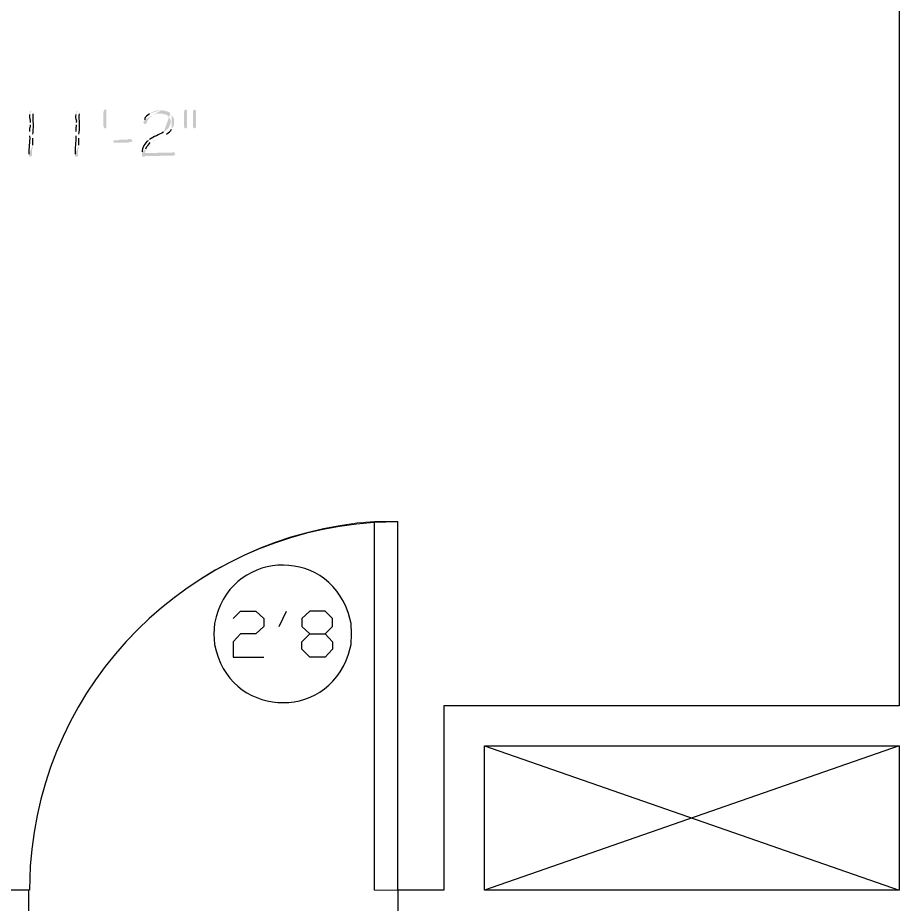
# Model space of a CAD drawing. Header units: inches. Extents: x -167 to 6071, y -6287 to -2731.
# Drawn here: x 710.4 to 786.9, y -5731.8 to -5654.9 of the extents above; entities that cross this region are included whole.
import ezdxf

# ---------------------------------------------------------------- set-up
doc = ezdxf.new("R2010")
doc.units = ezdxf.units.IN
doc.header["$LTSCALE"] = 96
doc.header["$MEASUREMENT"] = 0
doc.layers.add('Doors', color=5, linetype='Continuous', lineweight=9)
doc.layers.add('Furniture', color=7, linetype='Continuous', lineweight=5, true_color=0x994d00)
doc.layers.add('PDF_Geometry', color=7, linetype='Continuous', true_color=0x4a4a4a)
doc.layers.add('PDF_Solid Fills', color=7, linetype='Continuous')

msp = doc.modelspace()

# ---------------------------------------------------------------- hatches: boundary and pattern name
at = {"layer": 'PDF_Solid Fills', "transparency": 33554559}
h = msp.add_hatch(color=256, dxfattribs=at)
h.paths.add_polyline_path([(711.637, -5662.975), (711.53, -5663.029), (711.477, -5663.189), (711.477, -5663.295)], flags=0)
h.paths.add_polyline_path([(711.53, -5663.989), (711.53, -5664.202)], flags=0)
h.paths.add_polyline_path([(711.477, -5664.789), (711.477, -5665.162)], flags=0)
h.paths.add_polyline_path([(711.423, -5666.762), (711.423, -5666.922), (711.53, -5666.975), (711.637, -5666.922), (711.69, -5666.869), (711.69, -5666.335), (711.743, -5666.229), (711.743, -5665.962)], flags=0)
h.paths.add_polyline_path([(711.743, -5665.375), (711.743, -5665.002)], flags=0)
h.paths.add_polyline_path([(711.797, -5663.242), (711.797, -5663.135), (711.743, -5663.029)], flags=0)
h = msp.add_hatch(color=256, dxfattribs=at)
h.paths.add_polyline_path([(715.637, -5662.975), (715.53, -5663.029), (715.477, -5663.189), (715.477, -5663.295)], flags=0)
h.paths.add_polyline_path([(715.53, -5663.989), (715.53, -5664.202)], flags=0)
h.paths.add_polyline_path([(715.477, -5664.789), (715.477, -5665.162)], flags=0)
h.paths.add_polyline_path([(715.423, -5666.762), (715.423, -5666.922), (715.53, -5666.975), (715.637, -5666.922), (715.69, -5666.869), (715.69, -5666.335), (715.743, -5666.229), (715.743, -5665.962)], flags=0)
h.paths.add_polyline_path([(715.743, -5665.375), (715.743, -5665.002)], flags=0)
h.paths.add_polyline_path([(715.797, -5663.242), (715.797, -5663.135), (715.743, -5663.029)], flags=0)
for points in [[(718.143, -5663.135), (718.143, -5664.469), (718.037, -5664.522), (717.93, -5664.469), (717.93, -5664.362), (717.877, -5664.309), (717.877, -5663.135), (717.93, -5662.975), (717.93, -5662.922), (718.037, -5662.869), (718.143, -5662.922)], [(725.023, -5662.869), (724.917, -5662.922), (724.917, -5662.975), (724.863, -5663.135), (724.863, -5664.309), (724.917, -5664.362), (724.917, -5664.469), (725.023, -5664.522), (725.13, -5664.469), (725.13, -5662.922)], [(725.77, -5662.869), (725.717, -5662.922), (725.663, -5662.975), (725.663, -5664.362), (725.717, -5664.469), (725.77, -5664.522), (725.877, -5664.469), (725.93, -5664.415), (725.93, -5663.029), (725.877, -5662.922)], [(720.223, -5665.429), (720.117, -5665.429), (720.01, -5665.482), (719.317, -5665.482), (719.21, -5665.535), (718.783, -5665.535), (718.73, -5665.642), (718.783, -5665.749), (720.063, -5665.749), (720.117, -5665.695), (720.277, -5665.695), (720.383, -5665.642), (720.383, -5665.589), (720.33, -5665.482)], [(723.957, -5666.602), (721.503, -5666.655), (721.237, -5666.655), (721.237, -5666.975), (721.45, -5666.975), (721.503, -5666.922), (723.903, -5666.869), (723.957, -5666.869), (724.063, -5666.815), (724.117, -5666.762), (724.063, -5666.655), (724.063, -5666.602)]]:
    msp.add_hatch(color=256, dxfattribs=at).paths.add_polyline_path(points)
h = msp.add_hatch(color=256, dxfattribs=at)
h.paths.add_polyline_path([(722.837, -5662.922, 0.133918), (721.877, -5663.242)], flags=0)
h.paths.add_polyline_path([(721.45, -5663.775), (721.397, -5663.882), (721.343, -5663.989), (721.397, -5664.095), (721.503, -5664.149), (721.663, -5663.989), (721.663, -5663.935), (721.717, -5663.829), (721.77, -5663.775), (721.77, -5663.722), (721.823, -5663.669), (721.93, -5663.562), (722.037, -5663.509), (722.09, -5663.402), (722.197, -5663.349), (722.25, -5663.349), (722.357, -5663.295), (722.463, -5663.242), (723.69, -5663.242), (723.637, -5663.135), (723.53, -5663.082), (723.423, -5663.029), (723.317, -5663.029), (723.21, -5662.975), (723.103, -5662.975), (722.943, -5662.922)], flags=0)
h = msp.add_hatch(color=256, dxfattribs=at)
h.paths.add_polyline_path([(723.69, -5663.242), (722.837, -5663.242), (723.05, -5663.242), (723.157, -5663.295), (723.263, -5663.295), (723.37, -5663.349), (723.477, -5663.402), (723.477, -5663.455), (723.583, -5663.509), (723.637, -5663.615), (723.69, -5663.722), (723.69, -5663.829), (723.743, -5663.935), (723.69, -5664.042), (723.69, -5664.149), (723.637, -5664.255), (723.583, -5664.362), (723.583, -5664.415), (723.317, -5664.682), (723.21, -5664.735), (723.21, -5664.789), (723.103, -5664.842)], flags=0)
h.paths.add_polyline_path([(721.877, -5665.482), (721.823, -5665.482), (721.77, -5665.589)], flags=0)
h.paths.add_polyline_path([(721.237, -5666.549), (721.237, -5666.655), (721.503, -5666.655), (721.503, -5666.549), (721.557, -5666.389), (721.557, -5666.282)], flags=0)
h.paths.add_polyline_path([(721.93, -5665.749), (722.037, -5665.695), (722.143, -5665.642), (722.25, -5665.535), (722.357, -5665.535), (722.463, -5665.482), (722.57, -5665.429), (722.623, -5665.375), (722.783, -5665.322), (722.89, -5665.269), (723.05, -5665.162), (723.263, -5665.055), (723.37, -5665.002)], flags=0)
h.paths.add_polyline_path([(723.797, -5664.575), (723.85, -5664.469), (723.903, -5664.415), (723.957, -5664.309), (724.01, -5664.202), (724.01, -5663.722), (723.957, -5663.562), (723.903, -5663.509), (723.85, -5663.402), (723.797, -5663.295)], flags=0)

# ---------------------------------------------------------------- linework, layer by layer
at = {"layer": 'Doors', "transparency": 33554687}
msp.add_lwpolyline([(743.423, -5698.602), (741.397, -5698.602, 0.37419), (711.53, -5728.522), (711.477, -5730.602)], format="xyb", dxfattribs=at)
msp.add_lwpolyline([(743.423, -5698.602), (743.423, -5730.602), (741.397, -5730.602), (741.397, -5698.602)], dxfattribs=at)
at = {"layer": 'Furniture', "transparency": 33554687}
for points in [[(750.943, -5718.069), (786.943, -5730.602)], [(786.943, -5718.069), (750.943, -5730.602)]]:
    msp.add_lwpolyline(points, dxfattribs=at)
at = {"layer": 'PDF_Geometry', "color": 7}
for points in [[(640.917, -5581.109), (640.917, -5745.589), (707.423, -5745.589), (707.423, -5734.069), (711.423, -5734.069), (711.423, -5730.602), (707.423, -5730.602), (707.423, -5714.602), (696.437, -5714.602), (696.437, -5718.069), (703.903, -5718.069), (703.903, -5742.069)], [(648.437, -5714.602), (644.437, -5714.602), (644.437, -5581.109), (786.943, -5581.109), (786.943, -5714.602), (747.423, -5714.602), (747.423, -5730.602), (743.423, -5730.602), (743.423, -5734.069), (747.423, -5734.069), (747.423, -5738.069), (750.943, -5738.069), (750.943, -5734.069), (784.917, -5734.069), (784.917, -5778.069), (750.943, -5778.069), (750.943, -5774.069), (747.423, -5774.069), (747.423, -5785.589)], [(741.397, -5730.602), (741.397, -5698.602)], [(743.423, -5730.602), (743.423, -5698.602)]]:
    msp.add_lwpolyline(points, dxfattribs=at)
at = {"layer": 'PDF_Geometry'}
msp.add_lwpolyline([(743.423, -5698.655), (741.343, -5698.709, 0.376085), (711.53, -5728.522), (711.477, -5730.602)], format="xyb", dxfattribs=at)
for points in [[(729.13, -5707.029), (729.77, -5706.389), (731.103, -5706.389), (731.797, -5707.029), (731.797, -5707.722), (731.103, -5708.362), (729.77, -5708.362), (729.13, -5709.055), (729.13, -5710.389), (731.797, -5710.389)], [(733.13, -5707.722), (733.77, -5706.389)], [(737.13, -5708.362), (737.77, -5709.055), (737.77, -5709.695), (737.13, -5710.389), (735.797, -5710.389), (735.103, -5709.695), (735.103, -5709.055), (735.797, -5708.362), (737.13, -5708.362), (737.77, -5707.722), (737.77, -5707.029), (737.13, -5706.389), (735.797, -5706.389), (735.103, -5707.029), (735.103, -5707.722), (735.797, -5708.362)], [(739.157, -5710.122), (739.37, -5709.269), (739.423, -5708.362), (739.37, -5707.455), (739.157, -5706.602)], [(727.53, -5707.455), (727.477, -5708.362), (727.53, -5709.269)], [(750.943, -5718.069), (786.943, -5730.602)], [(786.943, -5718.069), (750.943, -5730.602)]]:
    msp.add_lwpolyline(points, dxfattribs=at)
at = {"layer": 'PDF_Geometry', "color": 7}
msp.add_lwpolyline([(786.943, -5718.069), (786.943, -5730.602), (750.943, -5730.602), (750.943, -5718.069)], close=True, dxfattribs=at)
for points in [[(711.477, -5663.295), (711.438, -5663.857), (711.555, -5663.592), (711.53, -5663.989)], [(711.743, -5665.002), (711.86, -5664.685), (711.766, -5663.655), (711.797, -5663.242)], [(715.477, -5663.295), (715.438, -5663.857), (715.555, -5663.592), (715.53, -5663.989)], [(715.743, -5665.002), (715.86, -5664.685), (715.766, -5663.655), (715.797, -5663.242)], [(721.877, -5663.242), (721.686, -5663.44), (721.505, -5663.431), (721.45, -5663.775)], [(711.53, -5664.202), (711.551, -5664.539), (711.446, -5664.274), (711.477, -5664.789)], [(715.53, -5664.202), (715.551, -5664.539), (715.446, -5664.274), (715.477, -5664.789)], [(723.37, -5665.002), (723.522, -5664.879), (723.724, -5664.775), (723.797, -5664.575)], [(711.477, -5665.162), (711.51, -5665.784), (711.389, -5666.135), (711.423, -5666.762)], [(711.743, -5665.962), (711.743, -5665.767), (711.743, -5665.571), (711.743, -5665.375)], [(715.477, -5665.162), (715.51, -5665.784), (715.389, -5666.135), (715.423, -5666.762)], [(715.743, -5665.962), (715.743, -5665.767), (715.743, -5665.571), (715.743, -5665.375)], [(723.103, -5664.842), (722.708, -5665.065), (722.254, -5665.215), (721.877, -5665.482)], [(721.77, -5665.589), (721.452, -5665.736), (721.24, -5666.219), (721.237, -5666.549)], [(721.557, -5666.282), (721.686, -5665.949), (721.833, -5665.925), (721.93, -5665.749)]]:
    msp.add_open_spline(points, degree=3, dxfattribs=at)
at = {"layer": 'PDF_Geometry'}
for points in [[(739.157, -5706.602), (737.174, -5700.583), (728.67, -5701.165), (727.53, -5707.455)], [(727.53, -5709.269), (728.672, -5715.564), (737.176, -5716.138), (739.157, -5710.122)]]:
    msp.add_open_spline(points, degree=3, dxfattribs=at)

doc.saveas('drawing.dxf')
